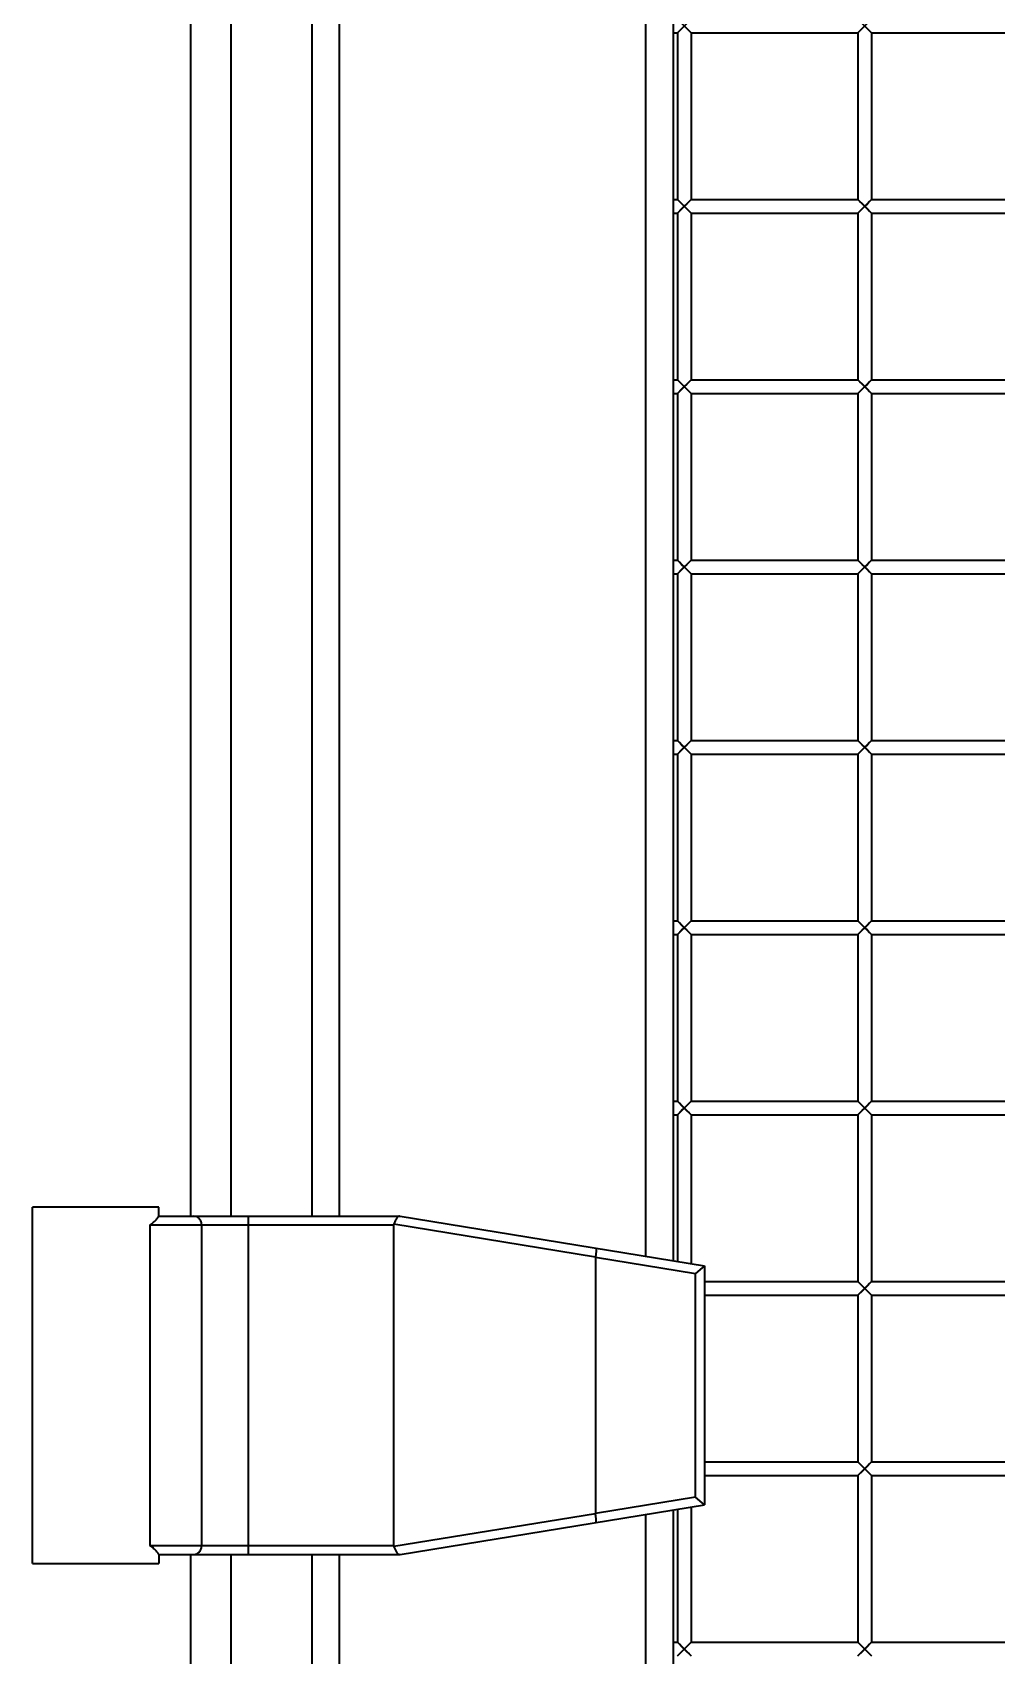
# Model space of a CAD drawing. Header units: millimetres. Extents: x 32496 to 166256, y 3504 to 23939.
# Drawn here: x 46750.6 to 46964.4, y 12427.1 to 12787.1 of the extents above; entities that cross this region are included whole.
import ezdxf

# ---------------------------------------------------------------- set-up
doc = ezdxf.new("R2010")
doc.units = ezdxf.units.MM
doc.layers.get('0').update_dxf_attribs({"lineweight": 35})

msp = doc.modelspace()

# ---------------------------------------------------------------- linework, layer by layer
at = {"linetype": 'Continuous'}
for p, q in [((46886.64, 12515.694), (46886.64, 13158.457)), ((46785.64, 13149.575), (46785.64, 12524.575)), ((46794.64, 13149.575), (46794.64, 12524.575)), ((46812.64, 12524.575), (46812.64, 13149.575)), ((46818.64, 13149.575), (46818.64, 12524.575)), ((46892.64, 13140.075), (46892.64, 12514.553)), ((46893.64, 12787.075), (46896.64, 12790.075)), ((46893.64, 12790.075), (46896.64, 12787.075)), ((46933.64, 12787.075), (46936.64, 12790.075)), ((46933.64, 12790.075), (46936.64, 12787.075)), ((46892.64, 12787.075), (46893.64, 12787.075)), ((46893.64, 12787.075), (46893.64, 12750.075)), ((46896.64, 12787.075), (46896.64, 12750.075)), ((46896.64, 12787.075), (46933.64, 12787.075)), ((46933.64, 12787.075), (46933.64, 12750.075)), ((46936.64, 12787.075), (46936.64, 12750.075)), ((46936.64, 12787.075), (46973.64, 12787.075)), ((46892.64, 12750.075), (46893.64, 12750.075)), ((46893.64, 12747.075), (46896.64, 12750.075)), ((46893.64, 12750.075), (46896.64, 12747.075)), ((46893.756, 12747.192), (46894.55, 12747.986)), ((46894.55, 12747.986), (46895.14, 12748.575)), ((46896.64, 12750.075), (46896.209, 12749.645)), ((46896.64, 12750.075), (46933.64, 12750.075)), ((46933.64, 12747.075), (46936.64, 12750.075)), ((46933.64, 12750.075), (46936.64, 12747.075)), ((46933.756, 12747.192), (46934.55, 12747.986)), ((46934.55, 12747.986), (46935.14, 12748.575)), ((46936.64, 12750.075), (46936.209, 12749.645)), ((46936.64, 12750.075), (46973.64, 12750.075)), ((46892.64, 12747.075), (46893.64, 12747.075)), ((46893.64, 12747.075), (46893.64, 12710.075)), ((46896.64, 12747.075), (46896.64, 12710.075)), ((46896.64, 12747.075), (46933.64, 12747.075)), ((46933.64, 12747.075), (46933.64, 12710.075)), ((46936.64, 12747.075), (46936.64, 12710.075)), ((46936.64, 12747.075), (46973.64, 12747.075)), ((46892.64, 12710.075), (46893.64, 12710.075)), ((46893.64, 12707.075), (46896.64, 12710.075)), ((46893.64, 12710.075), (46896.64, 12707.075)), ((46894.55, 12707.986), (46895.14, 12708.575)), ((46896.64, 12710.075), (46896.209, 12709.645)), ((46896.64, 12710.075), (46933.64, 12710.075)), ((46933.64, 12707.075), (46936.64, 12710.075)), ((46933.64, 12710.075), (46936.64, 12707.075)), ((46934.55, 12707.986), (46935.14, 12708.575)), ((46936.64, 12710.075), (46936.209, 12709.645)), ((46936.64, 12710.075), (46973.64, 12710.075)), ((46892.64, 12707.075), (46893.64, 12707.075)), ((46893.64, 12707.075), (46893.64, 12670.075)), ((46893.756, 12707.192), (46894.55, 12707.986)), ((46896.64, 12707.075), (46896.64, 12670.075)), ((46896.64, 12707.075), (46933.64, 12707.075)), ((46933.64, 12707.075), (46933.64, 12670.075)), ((46933.756, 12707.192), (46934.55, 12707.986)), ((46936.64, 12707.075), (46936.64, 12670.075)), ((46936.64, 12707.075), (46973.64, 12707.075)), ((46892.64, 12670.075), (46893.64, 12670.075)), ((46893.64, 12667.075), (46896.64, 12670.075)), ((46893.64, 12670.075), (46896.64, 12667.075)), ((46894.55, 12667.986), (46895.14, 12668.575)), ((46896.64, 12670.075), (46896.209, 12669.645)), ((46896.64, 12670.075), (46933.64, 12670.075)), ((46933.64, 12667.075), (46936.64, 12670.075)), ((46933.64, 12670.075), (46936.64, 12667.075)), ((46934.55, 12667.986), (46935.14, 12668.575)), ((46936.64, 12670.075), (46936.209, 12669.645)), ((46936.64, 12670.075), (46973.64, 12670.075)), ((46892.64, 12667.075), (46893.64, 12667.075)), ((46893.64, 12667.075), (46893.64, 12630.075)), ((46893.756, 12667.192), (46894.55, 12667.986)), ((46896.64, 12667.075), (46896.64, 12630.075)), ((46896.64, 12667.075), (46933.64, 12667.075)), ((46933.64, 12667.075), (46933.64, 12630.075)), ((46933.756, 12667.192), (46934.55, 12667.986)), ((46936.64, 12667.075), (46936.64, 12630.075)), ((46936.64, 12667.075), (46973.64, 12667.075)), ((46892.64, 12630.075), (46893.64, 12630.075)), ((46893.64, 12627.075), (46896.64, 12630.075)), ((46893.64, 12630.075), (46896.64, 12627.075)), ((46896.64, 12630.075), (46896.209, 12629.645)), ((46896.64, 12630.075), (46933.64, 12630.075)), ((46933.64, 12627.075), (46936.64, 12630.075)), ((46933.64, 12630.075), (46936.64, 12627.075)), ((46936.64, 12630.075), (46936.209, 12629.645)), ((46936.64, 12630.075), (46973.64, 12630.075)), ((46892.64, 12627.075), (46893.64, 12627.075)), ((46893.64, 12627.075), (46893.64, 12590.075)), ((46893.756, 12627.192), (46894.55, 12627.986)), ((46894.55, 12627.986), (46895.14, 12628.575)), ((46896.64, 12627.075), (46896.64, 12590.075)), ((46896.64, 12627.075), (46933.64, 12627.075)), ((46933.64, 12627.075), (46933.64, 12590.075)), ((46933.756, 12627.192), (46934.55, 12627.986)), ((46934.55, 12627.986), (46935.14, 12628.575)), ((46936.64, 12627.075), (46936.64, 12590.075)), ((46936.64, 12627.075), (46973.64, 12627.075)), ((46892.64, 12590.075), (46893.64, 12590.075)), ((46893.64, 12587.075), (46896.64, 12590.075)), ((46893.64, 12590.075), (46896.64, 12587.075)), ((46896.64, 12590.075), (46896.209, 12589.645)), ((46896.64, 12590.075), (46933.64, 12590.075)), ((46933.64, 12587.075), (46936.64, 12590.075)), ((46933.64, 12590.075), (46936.64, 12587.075)), ((46936.64, 12590.075), (46936.209, 12589.645)), ((46936.64, 12590.075), (46973.64, 12590.075)), ((46892.64, 12587.075), (46893.64, 12587.075)), ((46893.64, 12587.075), (46893.64, 12550.075)), ((46893.756, 12587.192), (46894.55, 12587.986)), ((46894.55, 12587.986), (46895.14, 12588.575)), ((46896.64, 12587.075), (46933.64, 12587.075)), ((46896.64, 12587.075), (46896.64, 12550.075)), ((46933.64, 12587.075), (46933.64, 12550.075)), ((46933.756, 12587.192), (46934.55, 12587.986)), ((46934.55, 12587.986), (46935.14, 12588.575)), ((46936.64, 12587.075), (46973.64, 12587.075)), ((46936.64, 12587.075), (46936.64, 12550.075)), ((46892.64, 12550.075), (46893.64, 12550.075)), ((46893.64, 12547.075), (46896.64, 12550.075)), ((46893.64, 12550.075), (46896.64, 12547.075)), ((46896.64, 12550.075), (46896.209, 12549.645)), ((46896.64, 12550.075), (46933.64, 12550.075)), ((46933.64, 12547.075), (46936.64, 12550.075)), ((46933.64, 12550.075), (46936.64, 12547.075)), ((46936.64, 12550.075), (46936.209, 12549.645)), ((46936.64, 12550.075), (46973.64, 12550.075)), ((46892.64, 12547.075), (46893.64, 12547.075)), ((46893.64, 12547.075), (46893.64, 12514.553)), ((46893.756, 12547.192), (46894.55, 12547.986)), ((46894.55, 12547.986), (46895.14, 12548.575)), ((46896.64, 12547.075), (46933.64, 12547.075)), ((46896.64, 12547.075), (46896.64, 12514.064)), ((46933.64, 12547.075), (46933.64, 12510.075)), ((46933.756, 12547.192), (46934.55, 12547.986)), ((46934.55, 12547.986), (46935.14, 12548.575)), ((46936.64, 12547.075), (46973.64, 12547.075)), ((46936.64, 12547.075), (46936.64, 12510.075)), ((46778.64, 12526.575), (46750.64, 12526.575)), ((46750.64, 12447.575), (46750.64, 12526.575)), ((46778.64, 12524.575), (46778.64, 12526.575)), ((46778.64, 12524.575), (46832.14, 12524.575)), ((46798.463, 12524.575), (46798.463, 12449.575)), ((46832.14, 12524.575), (46899.64, 12513.575)), ((46830.64, 12522.575), (46776.671, 12522.575)), ((46776.671, 12522.575), (46776.671, 12451.575)), ((46788.151, 12451.575), (46788.151, 12522.575)), ((46830.64, 12522.575), (46830.64, 12451.575)), ((46830.721, 12522.858), (46875.446, 12515.57)), ((46875.44, 12515.493), (46875.44, 12458.658)), ((46875.44, 12515.493), (46897.64, 12511.875)), ((46899.64, 12513.575), (46897.64, 12511.875)), ((46897.64, 12462.276), (46897.64, 12511.875)), ((46899.64, 12513.575), (46899.64, 12460.575)), ((46899.64, 12510.075), (46933.64, 12510.075)), ((46933.64, 12507.075), (46936.64, 12510.075)), ((46933.64, 12510.075), (46936.64, 12507.075)), ((46936.64, 12510.075), (46936.209, 12509.645)), ((46936.64, 12510.075), (46973.64, 12510.075)), ((46899.64, 12507.075), (46933.64, 12507.075)), ((46933.64, 12507.075), (46933.64, 12470.075)), ((46933.756, 12507.192), (46934.55, 12507.986)), ((46934.55, 12507.986), (46935.14, 12508.575)), ((46936.64, 12507.075), (46973.64, 12507.075)), ((46936.64, 12507.075), (46936.64, 12470.075)), ((46899.64, 12470.075), (46933.64, 12470.075)), ((46899.64, 12467.075), (46933.64, 12467.075)), ((46933.64, 12467.075), (46936.64, 12470.075)), ((46933.64, 12470.075), (46936.64, 12467.075)), ((46933.64, 12467.075), (46933.64, 12430.075)), ((46933.756, 12467.192), (46934.55, 12467.986)), ((46934.55, 12467.986), (46935.14, 12468.575)), ((46936.64, 12470.075), (46936.209, 12469.645)), ((46936.64, 12470.075), (46973.64, 12470.075)), ((46936.64, 12467.075), (46973.64, 12467.075)), ((46936.64, 12467.075), (46936.64, 12430.075)), ((46832.14, 12449.575), (46899.64, 12460.575)), ((46897.64, 12462.276), (46875.44, 12458.658)), ((46896.64, 12460.087), (46896.64, 12430.075)), ((46899.64, 12460.575), (46897.64, 12462.276)), ((46875.446, 12458.581), (46830.721, 12451.293)), ((46886.64, 11815.694), (46886.64, 12458.457)), ((46892.64, 12459.435), (46892.64, 12237.075)), ((46893.64, 12459.598), (46893.64, 12430.075)), ((46776.671, 12451.575), (46830.64, 12451.575)), ((46778.64, 12449.576), (46778.64, 12447.575)), ((46778.64, 12449.575), (46832.14, 12449.575)), ((46785.64, 12449.575), (46785.64, 11824.575)), ((46794.64, 12449.575), (46794.64, 11824.575)), ((46812.64, 11824.575), (46812.64, 12449.575)), ((46818.64, 12449.575), (46818.64, 11824.575)), ((46750.64, 12447.575), (46778.64, 12447.575)), ((46892.64, 12430.075), (46893.64, 12430.075)), ((46893.64, 12427.075), (46896.64, 12430.075)), ((46893.64, 12430.075), (46896.64, 12427.075)), ((46893.756, 12427.192), (46894.55, 12427.986)), ((46894.55, 12427.986), (46895.14, 12428.575)), ((46896.64, 12430.075), (46896.209, 12429.645)), ((46896.64, 12430.075), (46933.64, 12430.075)), ((46933.64, 12427.075), (46936.64, 12430.075)), ((46933.64, 12430.075), (46936.64, 12427.075)), ((46933.756, 12427.192), (46934.55, 12427.986)), ((46934.55, 12427.986), (46935.14, 12428.575)), ((46936.64, 12430.075), (46936.209, 12429.645)), ((46936.64, 12430.075), (46973.64, 12430.075))]:
    msp.add_line(p, q, dxfattribs=at)
for points in [[(46895.14, 12748.575), (46894.553, 12749.162), (46894.077, 12749.638)], [(46896.209, 12749.645), (46895.72, 12749.155), (46895.14, 12748.575)], [(46895.14, 12748.575), (46895.731, 12747.985), (46896.2, 12747.515), (46896.525, 12747.19)], [(46935.14, 12748.575), (46934.553, 12749.162), (46934.077, 12749.638)], [(46936.209, 12749.645), (46935.72, 12749.155), (46935.14, 12748.575)], [(46935.14, 12748.575), (46935.731, 12747.985), (46936.2, 12747.515), (46936.525, 12747.19)], [(46895.14, 12708.575), (46894.553, 12709.162), (46894.077, 12709.638)], [(46896.209, 12709.645), (46895.72, 12709.155), (46895.14, 12708.575)], [(46895.14, 12708.575), (46895.731, 12707.985), (46896.2, 12707.515), (46896.525, 12707.19)], [(46935.14, 12708.575), (46934.553, 12709.162), (46934.077, 12709.638)], [(46936.209, 12709.645), (46935.72, 12709.155), (46935.14, 12708.575)], [(46935.14, 12708.575), (46935.731, 12707.985), (46936.2, 12707.515), (46936.525, 12707.19)], [(46895.14, 12668.575), (46894.553, 12669.162), (46894.077, 12669.638)], [(46896.209, 12669.645), (46895.72, 12669.155), (46895.14, 12668.575)], [(46895.14, 12668.575), (46895.731, 12667.985), (46896.2, 12667.515), (46896.525, 12667.19)], [(46935.14, 12668.575), (46934.553, 12669.162), (46934.077, 12669.638)], [(46936.209, 12669.645), (46935.72, 12669.155), (46935.14, 12668.575)], [(46935.14, 12668.575), (46935.731, 12667.985), (46936.2, 12667.515), (46936.525, 12667.19)], [(46895.14, 12628.575), (46894.553, 12629.162), (46894.077, 12629.638)], [(46896.209, 12629.645), (46895.72, 12629.155), (46895.14, 12628.575)], [(46935.14, 12628.575), (46934.553, 12629.162), (46934.077, 12629.638)], [(46936.209, 12629.645), (46935.72, 12629.155), (46935.14, 12628.575)], [(46895.14, 12628.575), (46895.731, 12627.985), (46896.2, 12627.515), (46896.525, 12627.19)], [(46935.14, 12628.575), (46935.731, 12627.985), (46936.2, 12627.515), (46936.525, 12627.19)], [(46895.14, 12588.575), (46894.553, 12589.162), (46894.077, 12589.638)], [(46896.209, 12589.645), (46895.72, 12589.155), (46895.14, 12588.575)], [(46935.14, 12588.575), (46934.553, 12589.162), (46934.077, 12589.638)], [(46936.209, 12589.645), (46935.72, 12589.155), (46935.14, 12588.575)], [(46895.14, 12588.575), (46895.731, 12587.985), (46896.2, 12587.515), (46896.525, 12587.19)], [(46935.14, 12588.575), (46935.731, 12587.985), (46936.2, 12587.515), (46936.525, 12587.19)], [(46895.14, 12548.575), (46894.553, 12549.162), (46894.077, 12549.638)], [(46896.209, 12549.645), (46895.72, 12549.155), (46895.14, 12548.575)], [(46935.14, 12548.575), (46934.553, 12549.162), (46934.077, 12549.638)], [(46936.209, 12549.645), (46935.72, 12549.155), (46935.14, 12548.575)], [(46895.14, 12548.575), (46895.731, 12547.985), (46896.2, 12547.515), (46896.525, 12547.19)], [(46935.14, 12548.575), (46935.731, 12547.985), (46936.2, 12547.515), (46936.525, 12547.19)], [(46935.14, 12508.575), (46934.553, 12509.162), (46934.077, 12509.638)], [(46936.209, 12509.645), (46935.72, 12509.155), (46935.14, 12508.575)], [(46935.14, 12508.575), (46935.731, 12507.985), (46936.2, 12507.515), (46936.525, 12507.19)], [(46935.14, 12468.575), (46934.553, 12469.162), (46934.077, 12469.638)], [(46936.209, 12469.645), (46935.72, 12469.155), (46935.14, 12468.575)], [(46935.14, 12468.575), (46935.731, 12467.985), (46936.2, 12467.515), (46936.525, 12467.19)], [(46895.14, 12428.575), (46894.553, 12429.162), (46894.077, 12429.638)], [(46896.209, 12429.645), (46895.72, 12429.155), (46895.14, 12428.575)], [(46895.14, 12428.575), (46895.731, 12427.985), (46896.2, 12427.515), (46896.525, 12427.19)], [(46935.14, 12428.575), (46934.553, 12429.162), (46934.077, 12429.638)], [(46936.209, 12429.645), (46935.72, 12429.155), (46935.14, 12428.575)], [(46935.14, 12428.575), (46935.731, 12427.985), (46936.2, 12427.515), (46936.525, 12427.19)]]:
    msp.add_lwpolyline(points, dxfattribs=at)
for centre, major_axis, ratio, start_param, end_param in [((46838.785, 12522.575), (8.145, 0), 0.2455357, 2.9998821, 3.1415927), ((46883.585, 12514.165), (8.138, -1.411), 0.2419381, -3.1380278, -3.0996653), ((46883.585, 12459.986), (8.138, 1.411), 0.2419381, 3.0996653, 3.1380278), ((46838.785, 12451.575), (8.145, 0), 0.2455357, -3.1415927, -2.9998821)]:
    msp.add_ellipse(centre, major_axis=major_axis, ratio=ratio, start_param=start_param, end_param=end_param, dxfattribs=at)
for points, knots in [([(46776.671, 12522.575), (46776.821, 12522.686), (46777.104, 12522.907), (46777.493, 12523.242), (46777.828, 12523.563), (46778.107, 12523.859), (46778.302, 12524.089), (46778.428, 12524.252), (46778.502, 12524.353), (46778.56, 12524.438), (46778.598, 12524.498), (46778.619, 12524.535), (46778.63, 12524.554), (46778.636, 12524.567), (46778.64, 12524.573), (46778.64, 12524.575)], [0, 0, 0, 0, 0.1982754, 0.3806938, 0.5455653, 0.6907758, 0.8134789, 0.8652438, 0.9098414, 0.9465551, 0.9745353, 0.984937, 0.9927617, 0.9978387, 1, 1, 1, 1]), ([(46788.151, 12522.575), (46788.151, 12522.834), (46788.065, 12523.347), (46787.693, 12524.009), (46787.123, 12524.465), (46786.657, 12524.575), (46786.432, 12524.575)], [0, 0, 0, 0, 0.2672147, 0.5246358, 0.7676565, 1, 1, 1, 1]), ([(46831.994, 12524.575), (46831.923, 12524.575), (46831.785, 12524.563), (46831.596, 12524.467), (46831.449, 12524.301), (46831.263, 12523.988), (46831.045, 12523.489), (46830.847, 12523.074), (46830.721, 12522.858)], [0, 0, 0, 0, 0.0954914, 0.1815719, 0.2751296, 0.3866593, 0.6670272, 1, 1, 1, 1]), ([(46875.52, 12517.506), (46875.539, 12517.503), (46875.56, 12517.464), (46875.575, 12517.411), (46875.591, 12517.312), (46875.598, 12517.15), (46875.593, 12516.802), (46875.546, 12516.267), (46875.485, 12515.815), (46875.446, 12515.57)], [0, 0, 0, 0, 0.0295837, 0.0551746, 0.0889134, 0.1806036, 0.3027047, 0.6210402, 1, 1, 1, 1]), ([(46875.52, 12456.645), (46875.539, 12456.648), (46875.56, 12456.687), (46875.575, 12456.74), (46875.591, 12456.839), (46875.598, 12457.001), (46875.593, 12457.349), (46875.546, 12457.884), (46875.485, 12458.336), (46875.446, 12458.581)], [0, 0, 0, 0, 0.0295836, 0.0551744, 0.0889133, 0.1806036, 0.3027047, 0.6210402, 1, 1, 1, 1]), ([(46778.64, 12449.576), (46778.64, 12449.578), (46778.636, 12449.584), (46778.63, 12449.597), (46778.619, 12449.616), (46778.598, 12449.653), (46778.56, 12449.713), (46778.502, 12449.798), (46778.428, 12449.899), (46778.302, 12450.062), (46778.107, 12450.292), (46777.828, 12450.588), (46777.493, 12450.909), (46777.104, 12451.244), (46776.821, 12451.465), (46776.671, 12451.575)], [0, 0, 0, 0, 0.0021613, 0.0072383, 0.015063, 0.0254647, 0.0534449, 0.0901586, 0.1347562, 0.1865211, 0.3092242, 0.4544347, 0.6193062, 0.8017246, 1, 1, 1, 1]), ([(46786.432, 12449.575), (46786.657, 12449.575), (46787.123, 12449.686), (46787.693, 12450.142), (46788.065, 12450.804), (46788.151, 12451.317), (46788.151, 12451.575)], [0, 0, 0, 0, 0.2323435, 0.4753642, 0.7327853, 1, 1, 1, 1]), ([(46830.721, 12451.293), (46830.847, 12451.077), (46831.045, 12450.662), (46831.263, 12450.163), (46831.449, 12449.85), (46831.596, 12449.684), (46831.785, 12449.588), (46831.923, 12449.575), (46831.994, 12449.575)], [0, 0, 0, 0, 0.3329422, 0.6133216, 0.7248572, 0.8184096, 0.904497, 1, 1, 1, 1])]:
    msp.add_open_spline(points, degree=3, knots=knots, dxfattribs=at)

doc.saveas('drawing.dxf')
